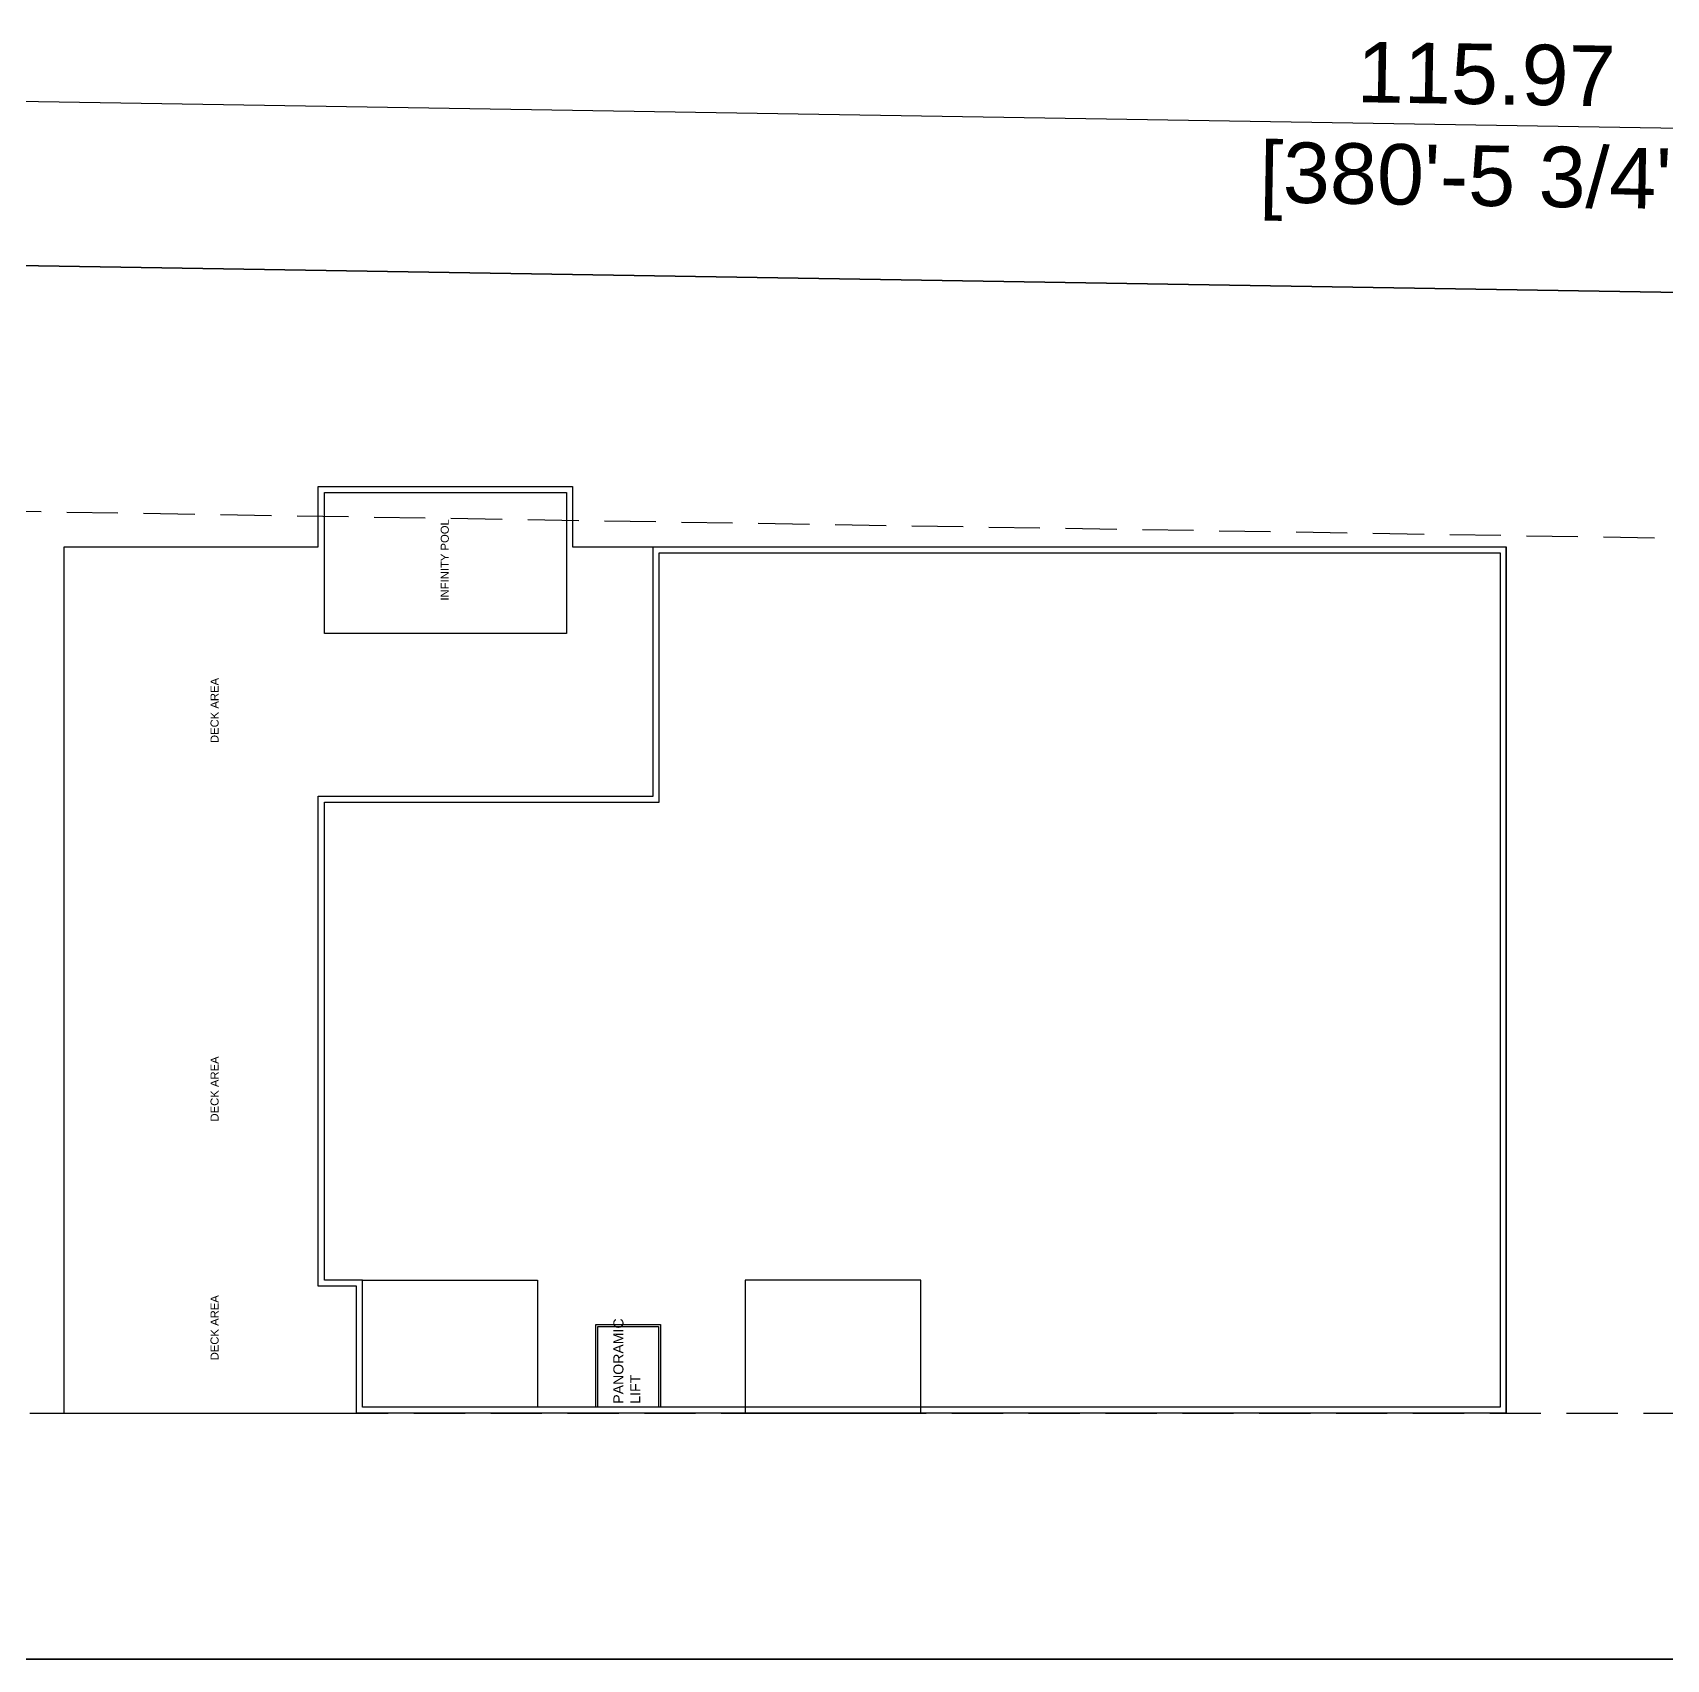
# Model space of a CAD drawing. Header units: metres. Extents: x 2480 to 2687, y 830 to 1066.
# Drawn here: x 2554.07 to 2594.57, y 958.6 to 998.92 of the extents above; entities that cross this region are included whole.
import ezdxf

# ---------------------------------------------------------------- set-up
doc = ezdxf.new("R2010")
doc.units = ezdxf.units.M
doc.linetypes.add('DASHED', pattern=[19.05, 12.7, -6.35])
doc.layers.add('BUA', color=1, linetype='Continuous', lineweight=0)
doc.styles.add('ARIAL', font='arial.ttf')
doc.styles.get("Standard").update_dxf_attribs({"font": 'arial.ttf'})
doc.dimstyles.new('Centre Line', dxfattribs={"dimscale": 0.001, "dimtxt": 1500, "dimasz": 500, "dimexe": 0, "dimexo": 0, "dimgap": 500, "dimtad": 1, "dimlfac": -1, "dimzin": 0, "dimdsep": 46, "dimtxsty": 'ARIAL', "dimblk": 'ARCHTICK', "dimcen": 0.09, "dimadec": 0, "dimazin": 0, "dimtfac": 1, "dimtix": 1, "dimtofl": 0, "dimtmove": 0, "dimatfit": 3, "dimfxl": 1, "dimtolj": 1, "dimtzin": 0, "dimarcsym": 0})

# ---------------------------------------------------------------- blocks, each defined once
blk = doc.blocks.new('_ArchTick')
at = {"color": 0, "linetype": 'ByBlock', "const_width": 0.15}
blk.add_lwpolyline([(-0.5, -0.5), (0.5, 0.5)], dxfattribs=at)
blk = doc.blocks.new('*D16')
at = {"layer": 'BUA', "color": 0, "lineweight": -2, "transparency": 16777216}
for p, q in [((2532.041, 993.505), (2532.107, 997.565)), ((2648.062, 995.682), (2532.107, 997.565)), ((2647.996, 991.622), (2648.062, 995.682))]:
    blk.add_line(p, q, dxfattribs=at)
at = {"layer": 'Defpoints', "color": 0, "lineweight": -3, "transparency": 16777216}
for p in [(2532.107, 997.565), (2532.041, 993.505), (2647.996, 991.622)]:
    blk.add_point(p, dxfattribs=at)
at = {"layer": 'BUA', "color": 0, "lineweight": -2, "transparency": 16777216}
for p, rotation in [((2532.107, 997.565), 179.0700161685088), ((2648.062, 995.682), 359.0700161685089)]:
    blk.add_blockref('_ArchTick', p, dxfattribs=dict(at, rotation=rotation))
at = {"layer": 'BUA', "color": 0, "transparency": 16777216, "char_height": 1.5, "attachment_point": 5, "rotation": 359.07, "style": 'ARIAL'}
for s, insert in [('\\A1;115.97', (2590.105, 997.889)), ('\\A1;[380\'-5 3/4"]', (2590.06, 995.153))]:
    blk.add_mtext(s, dxfattribs=dict(at, insert=insert))

msp = doc.modelspace()

# ---------------------------------------------------------------- linework, layer by layer
at = {"lineweight": -3}
for p, q in [((2567.45, 986.177), (2569.45, 986.177)), ((2554.85, 964.7), (2562.1, 964.7))]:
    msp.add_line(p, q, dxfattribs=at)
at = {"color": 5}
for p, q in [((2568.034, 966.9), (2569.634, 966.9)), ((2568.034, 964.85), (2568.034, 966.9)), ((2568.084, 966.85), (2569.584, 966.85)), ((2568.084, 964.85), (2568.084, 966.85)), ((2569.584, 966.85), (2569.584, 964.85)), ((2569.634, 966.9), (2569.634, 964.85))]:
    msp.add_line(p, q, dxfattribs=at)
at = {"lineweight": -3}
msp.add_lwpolyline([(2554.85, 964.7), (2554.85, 986.177), (2561.15, 986.177), (2561.15, 987.677), (2567.45, 987.677), (2567.45, 986.177)], dxfattribs=at)
msp.add_lwpolyline([(2561.3, 984.027), (2561.3, 987.527), (2567.3, 987.527), (2567.3, 984.027)], close=True, dxfattribs=at)
at = {"lineweight": 30}
for points in [[(2562.1, 964.7), (2562.1, 967.85), (2561.15, 967.85), (2561.15, 980), (2569.45, 980), (2569.45, 986.177)], [(2569.45, 986.177), (2590.6, 986.177), (2590.6, 964.7)], [(2562.25, 964.85), (2562.25, 968), (2561.3, 968), (2561.3, 979.85), (2569.6, 979.85), (2569.6, 986.027)], [(2569.6, 986.027), (2590.45, 986.027), (2590.45, 964.85), (2562.25, 964.85)], [(2590.6, 964.7), (2562.1, 964.7)]]:
    msp.add_lwpolyline(points, dxfattribs=at)
for points in [[(2562.25, 964.85), (2562.25, 968), (2566.584, 968), (2566.584, 964.85)], [(2576.089, 964.7), (2576.089, 968), (2571.734, 968), (2571.734, 964.7)]]:
    msp.add_lwpolyline(points, close=True, dxfattribs=at)
at = {"layer": 'BUA', "color": 0, "lineweight": 30}
for p, q in [((2647.996, 991.622), (2532.041, 993.505)), ((2532.041, 993.505), (2647.996, 991.622)), ((2647.996, 991.622), (2532.041, 993.505)), ((2590.6, 964.7), (2590.6, 986.177)), ((2647.996, 958.6), (2524.08, 958.6)), ((2647.996, 958.6), (2524.08, 958.6)), ((2524.08, 958.6), (2647.996, 958.6))]:
    msp.add_line(p, q, dxfattribs=at)
at = {"layer": 'BUA', "color": 0, "linetype": 'DASHED', "lineweight": 25, "ltscale": 0.1, "flags": 128}
msp.add_lwpolyline([(2641.896, 985.621), (2536.888, 987.325), (2531.728, 964.7), (2641.896, 964.7)], close=True, dxfattribs=at)

# ---------------------------------------------------------------- texts
at = {"color": 18, "true_color": 0x000000, "char_height": 0.2, "attachment_point": 1, "rotation": 90}
for s, insert in [('{\\C256;INFINITY POOL}', (2564.185, 984.846)), ('{\\C256;DECK AREA}', (2558.479, 981.314)), ('{\\C256;DECK AREA}', (2558.479, 971.932)), ('{\\C256;DECK AREA}', (2558.479, 966.012))]:
    msp.add_mtext_dynamic_manual_height_columns(s, width=3.07927, gutter_width=12.5, heights=[0], dxfattribs=dict(at, insert=insert))
at = {"insert": (2568.465, 964.936), "char_height": 0.25, "attachment_point": 1, "rotation": 90}
msp.add_mtext_dynamic_manual_height_columns('PANORAMIC\\PLIFT', width=2.10871, gutter_width=12.5, heights=[0], dxfattribs=at)

# ---------------------------------------------------------------- dimensions: what is measured, and where the dimension line sits
at = {"layer": 'BUA', "color": 0}
dim = msp.add_aligned_dim(p1=(2647.996, 991.622), p2=(2532.041, 993.505), distance=-4.061, dimstyle='Centre Line', override={"dimasz": 1000, "dimpost": '\\X'}, dxfattribs=at)
dim.commit()
dim.dimension.update_dxf_attribs({"geometry": '*D16', "text_midpoint": (2590.084, 996.624)})

doc.saveas('drawing.dxf')
